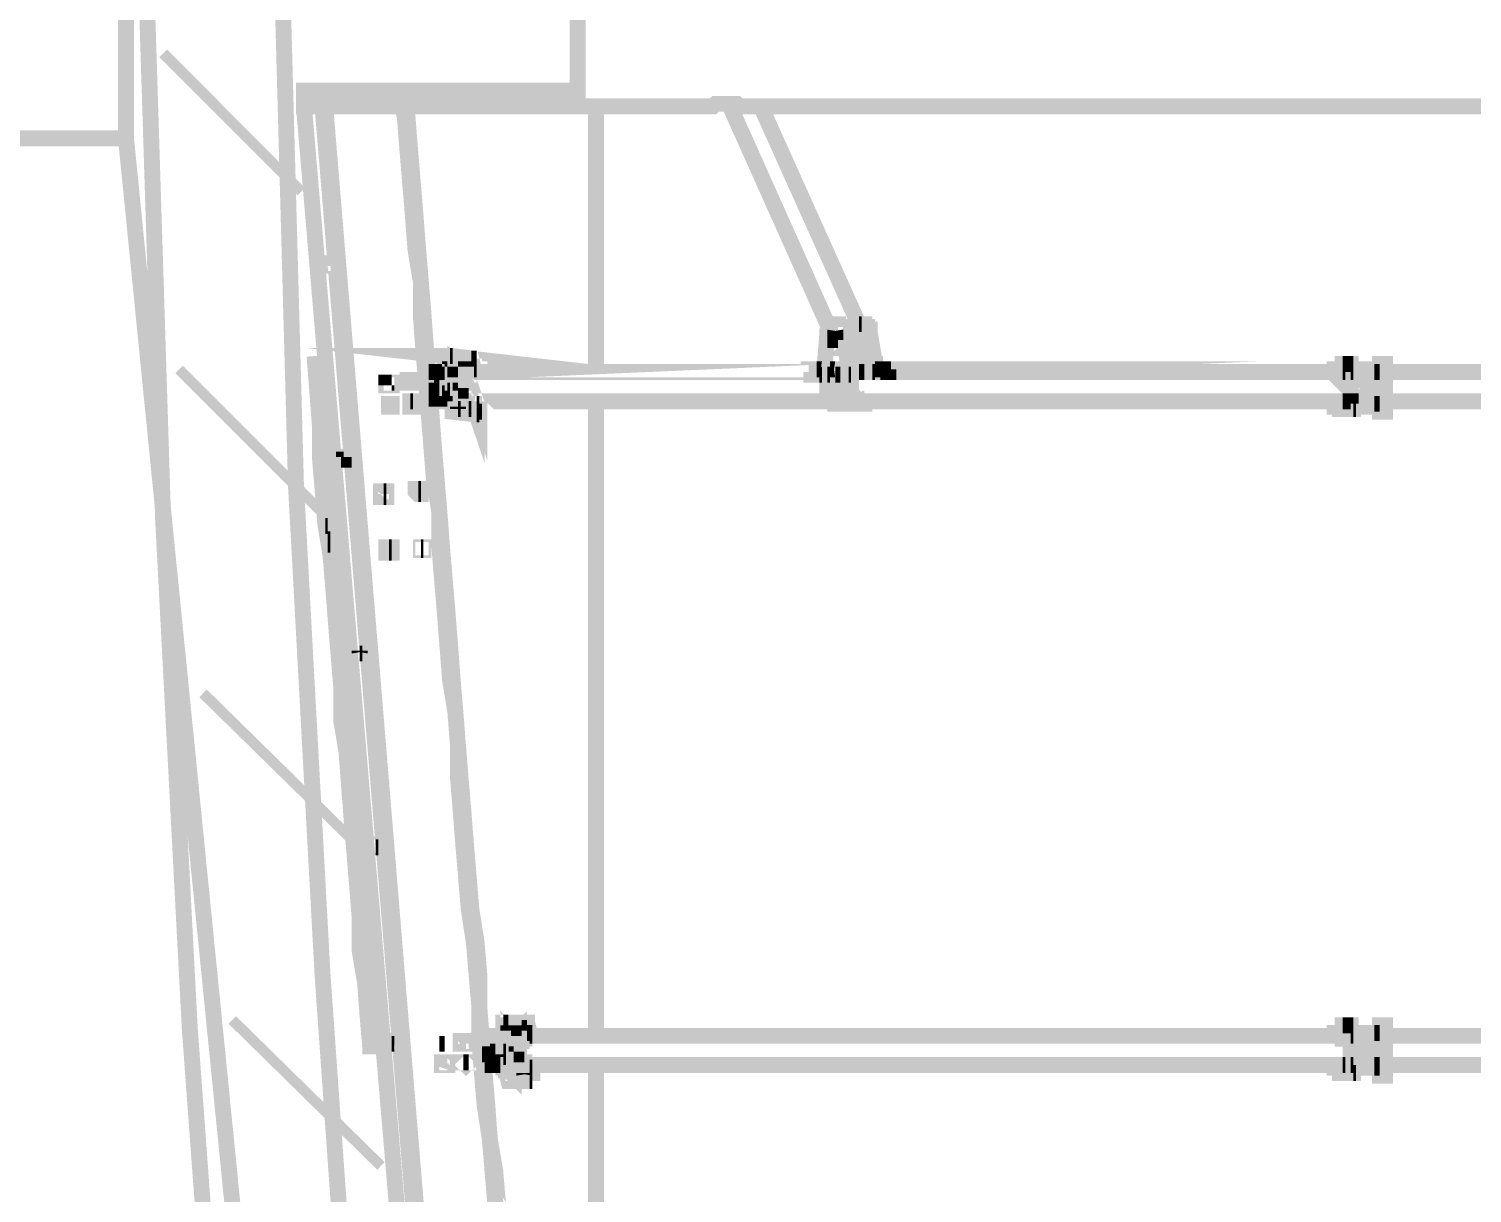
# Model space of a CAD drawing. Extents: x 0.1 to 11.6, y 0.3 to 16.2.
# Drawn here: x 7.911 to 8.816, y 11.076 to 11.807 of the extents above; entities that cross this region are included whole.
import ezdxf

# ---------------------------------------------------------------- set-up
doc = ezdxf.new("R2010")
doc.units = 0
doc.header["$MEASUREMENT"] = 0

msp = doc.modelspace()

# ---------------------------------------------------------------- linework, layer by layer
at = {"color": 0}
for points, const_width in [([(8.19, 14.6667), (8.14165, 14.3533), (8.09831, 14.0367), (8.06332, 13.7217), (8.035, 13.405), (8.01167, 13.0883), (7.99501, 12.77), (7.98503, 12.4517), (7.98167, 12.1334), (7.98503, 11.8167), (7.99501, 11.4983), (8.01167, 11.18), (8.035, 10.8633), (8.06332, 10.5467), (8.09831, 10.23), (8.14165, 9.91499), (8.19, 9.60167)], 0.01), ([(8.87668, 9.57167), (8.97499, 9.57167), (8.99501, 9.59169), (8.99501, 9.595), (8.99501, 9.59831), (8.99501, 9.60499), (8.99501, 9.61165), (8.99501, 9.62001), (8.99501, 9.62999), (8.99501, 9.64333), (8.99501, 9.68668), (8.26665, 9.68668), (8.22, 9.99001), (8.17833, 10.295), (8.14501, 10.6), (8.11664, 10.9067), (8.095, 11.2133), (8.07835, 11.52), (8.06999, 11.8267), (8.06668, 12.1334), (8.06999, 12.4417), (8.07835, 12.7483)], 0.01), ([(7.97168, 11.8133), (7.97168, 11.8066), (7.97168, 11.8017), (7.97168, 11.7967), (7.97168, 11.7917), (7.97168, 11.7867), (7.97168, 11.78), (7.97168, 11.7767), (7.97168, 11.7717), (7.97168, 11.7667), (7.97168, 11.765), (7.97168, 11.76), (7.97168, 11.7567), (7.97168, 11.755), (7.97168, 11.7517), (7.97168, 11.7483), (7.97168, 11.7467), (7.97168, 11.7433), (7.97168, 11.7416), (7.97168, 11.74), (7.97168, 11.7383)], 0.01), ([(8.07835, 11.7683), (8.25499, 11.7683), (8.25499, 11.77), (8.25499, 11.7717), (8.25499, 11.7733), (8.25499, 11.775), (8.25499, 11.7767), (8.25499, 11.7783), (8.25499, 11.78), (8.25499, 11.7817), (8.25499, 11.7833), (8.25499, 11.785), (8.25499, 11.7884), (8.25499, 11.79), (8.25499, 11.7917), (8.25499, 11.7933), (8.25499, 11.795), (8.25499, 11.7983), (8.25499, 11.8017), (8.25499, 11.8033), (8.25499, 11.805), (8.25499, 11.8083), (8.25499, 11.8117), (8.25499, 11.8133)], 0.01), ([(8.08165, 11.705), (7.99501, 11.7917)], 0.006667), ([(8.07835, 11.7584), (8.32835, 11.7584), (8.33003, 11.7584), (8.33165, 11.7584), (8.33333, 11.7584), (8.33501, 11.7584), (8.33664, 11.7584), (8.33832, 11.7584), (8.34, 11.7584), (8.34169, 11.76), (8.34332, 11.76), (8.34668, 11.76), (8.34831, 11.76), (8.35167, 11.76), (8.35335, 11.76), (8.35499, 11.76), (8.35667, 11.7584), (8.35835, 11.7584), (8.36003, 11.7584), (8.36165, 11.7584), (8.36333, 11.7584), (8.36501, 11.7584), (8.36664, 11.7584), (8.36833, 11.7584), (8.37001, 11.7584)], 0.01), ([(8.08333, 11.7584), (8.15332, 10.93)], 0.01), ([(8.095, 11.7584), (8.16499, 10.91)], 0.01), ([(8.16667, 10.91), (8.13167, 11.335), (8.09668, 11.7584)], 0.01), ([(8.14501, 11.7584), (8.14665, 11.7517), (8.14833, 11.73), (8.15001, 11.71), (8.15169, 11.69), (8.15332, 11.6683), (8.15668, 11.6483), (8.15668, 11.6267), (8.15831, 11.605), (8.16, 11.585), (8.16168, 11.565), (8.16336, 11.5433), (8.16499, 11.5233), (8.16835, 11.5033), (8.16835, 11.4817), (8.16997, 11.4616), (8.17165, 11.4417), (8.17333, 11.42), (8.17503, 11.3983), (8.17833, 11.3783), (8.18001, 11.3567), (8.18001, 11.3366), (8.18164, 11.3167), (8.18332, 11.295), (8.185, 11.275), (8.18668, 11.255), (8.19, 11.2333), (8.19168, 11.2133), (8.19336, 11.1934), (8.19336, 11.1717), (8.19499, 11.1517), (8.19667, 11.1317), (8.19997, 11.11), (8.20167, 11.09), (8.20335, 11.07)], 0.01), ([(8.20503, 11.07), (8.20335, 11.09), (8.19997, 11.11), (8.19835, 11.1317), (8.19667, 11.1517), (8.19499, 11.1717), (8.19336, 11.1934), (8.19336, 11.2133), (8.19168, 11.2333), (8.18832, 11.255), (8.18668, 11.275), (8.185, 11.295), (8.18332, 11.3167), (8.18164, 11.3366), (8.18001, 11.3567), (8.17833, 11.3783), (8.17665, 11.3983), (8.17503, 11.42), (8.17333, 11.4417), (8.17165, 11.4616), (8.16997, 11.4817), (8.16835, 11.5033), (8.16667, 11.5233), (8.16499, 11.5433), (8.16336, 11.565), (8.16168, 11.585), (8.16, 11.605), (8.15831, 11.6283), (8.15668, 11.6483), (8.155, 11.6683), (8.15332, 11.69), (8.15169, 11.71), (8.15001, 11.73), (8.14833, 11.7517), (8.14665, 11.7584), (8.14833, 11.7517), (8.15001, 11.73), (8.15169, 11.71), (8.15332, 11.69), (8.155, 11.6683), (8.15668, 11.6483), (8.15831, 11.6283), (8.16, 11.605), (8.16168, 11.585), (8.16336, 11.565), (8.16499, 11.5433), (8.16667, 11.5233), (8.16835, 11.5033), (8.16997, 11.4817), (8.17165, 11.4616), (8.17333, 11.4417), (8.17503, 11.42), (8.17665, 11.3983), (8.17833, 11.3783), (8.18001, 11.3567), (8.18164, 11.3366), (8.18332, 11.3167), (8.185, 11.295), (8.18668, 11.275), (8.18832, 11.255), (8.19168, 11.2333), (8.19336, 11.2133), (8.19336, 11.1934), (8.19499, 11.1717), (8.19667, 11.1517), (8.19835, 11.1317), (8.19997, 11.11), (8.20335, 11.09), (8.20503, 11.07)], 0.01), ([(8.26665, 11.5917), (8.26665, 11.6433), (8.26665, 11.7083), (8.26665, 11.7584)], 0.01), ([(8.34999, 11.76), (8.41336, 11.6183)], 0.01), ([(8.43668, 11.61), (8.37001, 11.7584), (9.00168, 11.7584)], 0.01), ([(7.75499, 11.7383), (7.97168, 11.7383), (8.19, 9.55165), (8.79497, 9.55165)], 0.01), ([(8.09831, 11.6583), (8.09831, 11.66), (8.09668, 11.66), (8.09668, 11.6583), (8.09831, 11.6583), (8.09668, 11.6583)], 0.01), ([(8.41, 11.5933), (8.41, 11.595), (8.41168, 11.615), (8.41168, 11.6166), (8.41336, 11.6183), (8.41499, 11.62), (8.41667, 11.62), (8.41835, 11.62), (8.41997, 11.62), (8.41997, 11.6183), (8.42165, 11.6183), (8.42165, 11.6166), (8.42165, 11.615), (8.42503, 11.595)], 0.01), ([(8.42165, 11.615), (8.42333, 11.615), (8.42333, 11.6166), (8.42333, 11.6183), (8.42165, 11.6183), (8.42165, 11.62), (8.41997, 11.62), (8.41835, 11.62), (8.41835, 11.6217), (8.41667, 11.6217), (8.41667, 11.62)], 0.01), ([(8.41835, 11.6117), (8.41667, 11.6117), (8.41667, 11.6133), (8.41667, 11.615), (8.41667, 11.6166)], 0.01), ([(8.42333, 11.615), (8.42665, 11.5967)], 0.01), ([(8.43164, 11.6217), (8.43332, 11.6217)], 0.01), ([(8.43832, 11.6166), (8.43832, 11.6183), (8.43668, 11.6183), (8.43668, 11.62), (8.435, 11.62), (8.435, 11.6217), (8.43332, 11.6217), (8.43164, 11.6217), (8.43332, 11.6217), (8.43332, 11.62), (8.435, 11.62), (8.435, 11.6183), (8.43668, 11.6183), (8.43668, 11.6166), (8.44, 11.5967)], 0.01), ([(8.44168, 11.5967), (8.43832, 11.6166), (8.43668, 11.6166)], 0.01), ([(8.40001, 11.5917), (8.41499, 11.5917), (8.45167, 11.5933), (8.44168, 11.5933), (8.44168, 11.5967), (8.44, 11.5967), (8.44, 11.5933), (8.42665, 11.5933), (8.42665, 11.5967), (8.42503, 11.595), (8.42503, 11.5933), (8.41499, 11.5933), (8.41499, 11.5917), (8.41499, 11.59), (8.40831, 11.59), (8.40831, 11.5917)], 0.01), ([(8.42665, 11.6033), (8.42833, 11.6033), (8.43001, 11.6033), (8.43001, 11.605), (8.43164, 11.605), (8.43332, 11.605), (8.435, 11.6067), (8.43668, 11.6083), (8.43668, 11.61), (8.435, 11.61), (8.43332, 11.61), (8.43164, 11.61), (8.43001, 11.61), (8.43001, 11.6083), (8.42833, 11.6083), (8.42665, 11.6083), (8.42665, 11.6067), (8.42503, 11.6067), (8.42665, 11.6083), (8.42833, 11.6083), (8.43001, 11.6083), (8.43001, 11.61), (8.43164, 11.61), (8.43332, 11.61), (8.435, 11.61), (8.43668, 11.61), (8.43668, 11.6083), (8.43668, 11.6067), (8.435, 11.6067), (8.435, 11.605), (8.43332, 11.605), (8.43164, 11.605), (8.43001, 11.605), (8.43001, 11.6033), (8.42833, 11.6033), (8.42665, 11.6033), (8.42665, 11.6017)], 0.01), ([(8.18832, 11.5917), (8.18832, 11.5933), (8.19, 11.5933), (8.18832, 11.6), (8.17503, 11.6017), (8.17665, 11.6017), (8.19, 11.6), (8.17503, 11.6017), (8.17333, 11.6017), (8.18832, 11.6), (8.18832, 11.5933), (8.18668, 11.5933), (8.18668, 11.5917), (8.185, 11.5917), (8.185, 11.59), (8.18332, 11.5883), (8.18332, 11.5866), (8.18332, 11.585), (8.18164, 11.5833), (8.18164, 11.5817), (8.18164, 11.58), (8.18332, 11.58), (8.18332, 11.5783), (8.18332, 11.5767), (8.185, 11.575), (8.185, 11.5733), (8.18668, 11.5733), (8.18832, 11.5717), (8.19, 11.5717), (8.19, 11.57), (8.19168, 11.565), (8.19168, 11.5717), (8.19, 11.5733), (8.41667, 11.5733)], 0.01), ([(8.125, 11.1634), (8.125, 11.1667), (8.12332, 11.1867), (8.12169, 11.2083), (8.11833, 11.2283), (8.11833, 11.2483), (8.11664, 11.27), (8.11501, 11.29), (8.11333, 11.31), (8.11165, 11.3317), (8.11003, 11.3533), (8.10667, 11.3733), (8.10667, 11.395), (8.10499, 11.415), (8.10335, 11.435), (8.10167, 11.4567), (8.09999, 11.4767), (8.09668, 11.4967), (8.095, 11.5183), (8.09332, 11.5384), (8.09332, 11.5583), (8.09169, 11.58), (8.09, 11.6017)], 0.01), ([(8.18832, 11.5933), (8.17503, 11.595), (8.17333, 11.6017)], 0.01), ([(8.17333, 11.5933), (8.17503, 11.5933), (8.17503, 11.595)], 0.01), ([(8.17503, 11.6017), (8.17665, 11.6017)], 0.01), ([(8.185, 11.595), (8.185, 11.5967), (8.185, 11.5983), (8.185, 11.5967)], 0.01), ([(8.18832, 11.6), (8.19, 11.6)], 0.01), ([(8.19499, 11.5917), (8.19336, 11.5917), (8.19336, 11.5933), (8.19168, 11.5933), (8.19, 11.5933), (8.19, 11.6), (8.19, 11.5933), (8.19168, 11.5933), (8.19336, 11.5933), (8.19336, 11.5917)], 0.01), ([(8.19, 11.6), (8.19168, 11.6)], 0.01), ([(8.74001, 11.5933), (8.74001, 11.5967), (8.73833, 11.5967), (8.73665, 11.5967), (8.73503, 11.5967), (8.73503, 11.5933)], 0.01), ([(8.73503, 11.5967), (8.73665, 11.5967)], 0.01), ([(8.73503, 11.5967), (8.73665, 11.5967), (8.73833, 11.5967), (8.74001, 11.5967)], 0.01), ([(8.74001, 11.5967), (8.74164, 11.5967)], 0.01), ([(8.74001, 11.5967), (8.74164, 11.5967)], 0.01), ([(8.74001, 11.5967), (8.74164, 11.5967)], 0.01), ([(8.095, 11.5033), (8.00499, 11.5933)], 0.006667), ([(8.14833, 11.585), (8.14833, 11.5866), (8.15001, 11.5866), (8.15169, 11.5866), (8.15169, 11.585)], 0.01), ([(8.17165, 11.5917), (8.16168, 11.5917)], 0.01), ([(8.19168, 11.5933), (8.18832, 11.5933), (8.17333, 11.5933), (8.17165, 11.5933), (8.17165, 11.5917), (8.16997, 11.59), (8.16997, 11.5883), (8.16835, 11.5866), (8.16835, 11.585), (8.16835, 11.5833)], 0.01), ([(8.41499, 11.5933), (8.40001, 11.5933), (8.40001, 11.5917), (8.18832, 11.5917), (8.18668, 11.5917), (8.18668, 11.59), (8.185, 11.59), (8.185, 11.5883), (8.18332, 11.5866), (8.18332, 11.585), (8.18332, 11.5833), (8.18332, 11.5817), (8.18332, 11.58)], 0.01), ([(8.19, 11.5933), (8.19168, 11.5933)], 0.01), ([(8.19168, 11.5733), (8.19168, 11.5717), (8.19336, 11.5667), (8.19336, 11.5717), (8.19336, 11.5733)], 0.01), ([(8.42503, 11.5933), (8.41, 11.5933), (8.40001, 11.5933)], 0.01), ([(8.40668, 11.5917), (8.40668, 11.59), (8.40169, 11.59), (8.40169, 11.5917)], 0.01), ([(8.40668, 11.59), (8.40831, 11.59)], 0.01), ([(8.41168, 11.5817), (8.41168, 11.59), (8.41667, 11.59), (8.41667, 11.5817), (8.41667, 11.58), (8.41835, 11.58), (8.41835, 11.5783), (8.41835, 11.5767), (8.41997, 11.575), (8.41997, 11.5733), (8.42165, 11.5733), (8.42333, 11.5717), (8.42503, 11.5717), (8.42665, 11.5717)], 0.01), ([(8.41168, 11.59), (8.41336, 11.59)], 0.01), ([(8.41499, 11.59), (8.42503, 11.59), (8.42665, 11.5817), (8.42665, 11.58), (8.42665, 11.5783), (8.42665, 11.5767), (8.42833, 11.575), (8.42833, 11.5733), (8.43001, 11.5733), (8.43001, 11.5717), (8.43164, 11.5717), (8.43332, 11.5717), (8.435, 11.5717), (8.435, 11.5733)], 0.01), ([(8.41667, 11.59), (8.41835, 11.59)], 0.01), ([(8.42503, 11.59), (8.41835, 11.59), (8.41835, 11.5817), (8.41835, 11.59)], 0.01), ([(8.41835, 11.59), (8.41997, 11.59)], 0.01), ([(8.41835, 11.59), (8.41997, 11.59)], 0.01), ([(8.43332, 11.5733), (8.43332, 11.5717), (8.43164, 11.5717), (8.43164, 11.5733), (8.43001, 11.5733), (8.43001, 11.575), (8.42833, 11.575), (8.42833, 11.5767), (8.42665, 11.5783), (8.42665, 11.58), (8.42665, 11.5817), (8.42665, 11.59), (8.42665, 11.5917), (8.42503, 11.5917)], 0.01), ([(8.42503, 11.59), (8.42665, 11.59)], 0.01), ([(8.44, 11.5933), (8.42665, 11.5933)], 0.01), ([(8.75836, 11.5933), (8.75499, 11.5933), (8.73665, 11.5933), (8.73665, 11.5917), (8.73503, 11.5917), (8.43001, 11.5917)], 0.01), ([(8.43164, 11.5917), (8.43332, 11.5917)], 0.01), ([(8.43332, 11.5917), (8.435, 11.5917)], 0.01), ([(8.44, 11.5917), (8.44168, 11.5917)], 0.01), ([(8.45167, 11.5933), (8.44168, 11.5933)], 0.01), ([(8.44499, 11.5917), (8.44997, 11.5917), (8.44997, 11.5933)], 0.01), ([(8.74501, 11.5917), (8.74001, 11.5917), (8.73833, 11.5917), (8.73665, 11.5917), (8.73503, 11.5917), (8.73335, 11.5917), (8.73167, 11.5917), (8.72999, 11.5917), (8.72999, 11.5933), (8.73167, 11.5933), (8.73335, 11.5933), (8.73503, 11.5933), (8.73665, 11.5933)], 0.01), ([(8.73503, 11.5917), (8.73665, 11.5917)], 0.01), ([(8.73665, 11.5917), (8.75499, 11.5917), (8.75499, 11.5933)], 0.01), ([(8.74001, 11.5917), (8.74164, 11.5917)], 0.01), ([(8.74001, 11.575), (8.74001, 11.5883)], 0.01), ([(8.75836, 11.5917), (8.75499, 11.5917)], 0.01), ([(9.00168, 11.5917), (8.76167, 11.5917)], 0.01), ([(8.13499, 11.5833), (8.13499, 11.585), (8.13667, 11.585), (8.13835, 11.585)], 0.01), ([(8.16168, 11.5817), (8.16667, 11.5833), (8.16835, 11.5833), (8.16997, 11.5833), (8.17165, 11.5833), (8.17333, 11.5833), (8.17503, 11.5833), (8.17665, 11.5833), (8.17833, 11.5817), (8.18001, 11.5817), (8.17833, 11.5817), (8.17833, 11.58), (8.17665, 11.58), (8.17503, 11.58), (8.17333, 11.58), (8.17165, 11.58), (8.16997, 11.58), (8.16835, 11.58), (8.16835, 11.5783), (8.16997, 11.5783), (8.17165, 11.58), (8.17333, 11.58), (8.17503, 11.58), (8.17665, 11.58), (8.17833, 11.58), (8.18001, 11.58)], 0.01), ([(8.18001, 11.5817), (8.18001, 11.58), (8.18001, 11.5817), (8.18164, 11.5817), (8.18001, 11.5817), (8.18001, 11.58), (8.16997, 11.5783), (8.16835, 11.5783), (8.16667, 11.5783), (8.16499, 11.5783), (8.16336, 11.5783), (8.16168, 11.5783), (8.16835, 11.5783), (8.16835, 11.5767), (8.16667, 11.5767), (8.16667, 11.5783), (8.16835, 11.5783), (8.16997, 11.5783), (8.17165, 11.5783), (8.17333, 11.5783)], 0.01), ([(8.17665, 11.58), (8.17665, 11.5783), (8.17503, 11.5783), (8.17333, 11.5783), (8.17165, 11.5783), (8.16997, 11.5783), (8.16835, 11.5783), (8.16835, 11.5767), (8.16168, 11.5767)], 0.01), ([(8.16168, 11.58), (8.16835, 11.58), (8.16667, 11.58)], 0.01), ([(8.16667, 11.5817), (8.16835, 11.5817)], 0.01), ([(8.16997, 11.5783), (8.17165, 11.5783)], 0.01), ([(8.17333, 11.58), (8.17503, 11.58)], 0.01), ([(8.17333, 11.5783), (8.17503, 11.5783)], 0.01), ([(8.17503, 11.58), (8.17503, 11.5783), (8.17665, 11.5783)], 0.01), ([(8.18001, 11.58), (8.18164, 11.58), (8.18164, 11.5817)], 0.01), ([(8.41667, 11.5817), (8.41168, 11.5817), (8.41168, 11.58), (8.41336, 11.58), (8.41336, 11.5783), (8.41336, 11.5767), (8.41499, 11.575), (8.41499, 11.5733), (8.41667, 11.5733), (8.41667, 11.5717), (8.41835, 11.5717), (8.42503, 11.5717)], 0.01), ([(8.42665, 11.5817), (8.41835, 11.5817), (8.41835, 11.58), (8.41997, 11.58), (8.41997, 11.5783), (8.41997, 11.5767), (8.42165, 11.575), (8.42165, 11.5733), (8.42333, 11.5733), (8.42503, 11.5717), (8.42665, 11.5717), (8.43164, 11.5717)], 0.01), ([(8.42333, 11.5733), (8.42165, 11.5733), (8.42165, 11.575), (8.41997, 11.575), (8.41997, 11.5767), (8.41835, 11.5783), (8.41835, 11.58), (8.41835, 11.5817)], 0.01), ([(8.13667, 11.57), (8.13667, 11.5717), (8.13835, 11.5717), (8.13835, 11.57)], 0.01), ([(8.15001, 11.5733), (8.15169, 11.5733)], 0.01), ([(8.15001, 11.5717), (8.15001, 11.5733), (8.15169, 11.5733), (8.15332, 11.5733), (8.15332, 11.5717)], 0.01), ([(8.16835, 11.575), (8.16168, 11.575)], 0.01), ([(8.16336, 11.5733), (8.17665, 11.5733), (8.17665, 11.5717), (8.19, 11.57)], 0.01), ([(8.17333, 11.575), (8.17165, 11.575), (8.17165, 11.5767)], 0.01), ([(8.19168, 11.565), (8.17665, 11.5667), (8.17665, 11.5717)], 0.01), ([(8.19, 11.5717), (8.18001, 11.5733)], 0.01), ([(8.18001, 11.5684), (8.18001, 11.57)], 0.01), ([(8.18001, 11.5684), (8.18164, 11.5684)], 0.01), ([(8.18832, 11.5684), (8.18668, 11.5684)], 0.01), ([(8.19168, 11.5717), (8.19336, 11.5717)], 0.01), ([(8.26665, 11.175), (8.26665, 11.205), (8.26665, 11.265), (8.26665, 11.3267), (8.26665, 11.39), (8.26665, 11.4533), (8.26665, 11.5167), (8.26665, 11.5733)], 0.01), ([(8.43164, 11.5733), (8.73503, 11.5733), (8.73503, 11.5717)], 0.01), ([(8.75836, 11.57), (8.75499, 11.57), (8.73665, 11.57), (8.73665, 11.5717), (8.73503, 11.5717), (8.73335, 11.5717), (8.73167, 11.5717), (8.72999, 11.5717), (8.72999, 11.57), (8.73167, 11.57), (8.73335, 11.57), (8.73503, 11.57), (8.73665, 11.57)], 0.01), ([(8.73335, 11.57), (8.73335, 11.5684), (8.73503, 11.5684), (8.73665, 11.5684), (8.73833, 11.5684), (8.74001, 11.5684), (8.74164, 11.5684)], 0.01), ([(8.73335, 11.5684), (8.73503, 11.5684), (8.73665, 11.5684), (8.73833, 11.5684), (8.74001, 11.5684), (8.74164, 11.5684), (8.74164, 11.57)], 0.01), ([(8.73503, 11.5733), (8.73665, 11.5733), (8.73833, 11.5733), (8.74001, 11.5733)], 0.01), ([(8.75499, 11.57), (8.75499, 11.5717), (8.73665, 11.5717)], 0.01), ([(8.74001, 11.5717), (8.74001, 11.5733), (8.74501, 11.5733)], 0.01), ([(8.74164, 11.5684), (8.74333, 11.5684)], 0.01), ([(8.74164, 11.5684), (8.74333, 11.5684)], 0.01), ([(8.74164, 11.5684), (8.74333, 11.5684)], 0.01), ([(8.75836, 11.5717), (8.75499, 11.5717)], 0.01), ([(8.76167, 11.5733), (9.00168, 11.5733)], 0.01), ([(8.19168, 11.5667), (8.19336, 11.5667)], 0.01), ([(8.19168, 11.565), (8.19336, 11.565)], 0.01), ([(8.19336, 11.5667), (8.19499, 11.5667)], 0.01), ([(8.10835, 11.5384), (8.10835, 11.5367), (8.10667, 11.5367)], 0.01), ([(8.10667, 11.5367), (8.10835, 11.5367)], 0.01), ([(8.13167, 11.515), (8.13336, 11.5167), (8.13499, 11.5167), (8.13499, 11.515)], 0.01), ([(8.13336, 11.5167), (8.13499, 11.5167)], 0.01), ([(8.15332, 11.5167), (8.15332, 11.5183), (8.155, 11.5183), (8.15668, 11.5183), (8.15668, 11.5167)], 0.01), ([(8.155, 11.5183), (8.15668, 11.5183)], 0.01), ([(8.155, 11.515), (8.15668, 11.515)], 0.01), ([(8.13336, 11.5133), (8.13499, 11.5133)], 0.01), ([(8.09668, 11.495), (8.09831, 11.495)], 0.01), ([(8.09831, 11.495), (8.09668, 11.495)], 0.01), ([(8.09831, 11.4867), (8.09999, 11.4867)], 0.01), ([(8.09831, 11.485), (8.09999, 11.485)], 0.01), ([(8.09831, 11.485), (8.09999, 11.485)], 0.01), ([(8.09831, 11.485), (8.09999, 11.485)], 0.01), ([(8.09831, 11.485), (8.09999, 11.485)], 0.01), ([(8.09831, 11.485), (8.09999, 11.485)], 0.01), ([(8.09831, 11.4833), (8.09999, 11.4833)], 0.01), ([(8.09831, 11.4833), (8.09999, 11.4833)], 0.01), ([(8.09831, 11.4833), (8.09999, 11.4833)], 0.01), ([(8.13499, 11.48), (8.13499, 11.4817), (8.13667, 11.4817), (8.13835, 11.4817), (8.13835, 11.48)], 0.01), ([(8.13667, 11.4817), (8.13835, 11.4817)], 0.01), ([(8.13667, 11.4783), (8.13835, 11.4783)], 0.01), ([(8.15668, 11.4817), (8.15831, 11.4817)], 0.01), ([(8.15668, 11.4817), (8.15831, 11.4817)], 0.01), ([(8.15668, 11.48), (8.15831, 11.48)], 0.01), ([(8.11833, 11.415), (8.12001, 11.415)], 0.01), ([(8.11833, 11.415), (8.12001, 11.415)], 0.01), ([(8.11165, 11.3), (8.02001, 11.39)], 0.006667), ([(8.12831, 11.2933), (8.12999, 11.2933)], 0.01), ([(8.13167, 11.0933), (8.03836, 11.185)], 0.006667), ([(8.20335, 11.1667), (8.20503, 11.1683), (8.20503, 11.17), (8.20503, 11.1717), (8.20503, 11.1733), (8.20665, 11.1733), (8.20665, 11.175), (8.20833, 11.175), (8.22168, 11.175), (8.22168, 11.1767), (8.22168, 11.1833)], 0.01), ([(8.20833, 11.1767), (8.20833, 11.1833), (8.22168, 11.1833), (8.22331, 11.1833), (8.22331, 11.1767), (8.22331, 11.175), (8.22168, 11.175), (8.22168, 11.1733), (8.22, 11.1733), (8.22, 11.1717), (8.21832, 11.1717), (8.21832, 11.17), (8.21832, 11.1683), (8.21832, 11.1667), (8.21832, 11.165), (8.21832, 11.1634), (8.21832, 11.1617), (8.21832, 11.16), (8.21832, 11.1583), (8.22, 11.1583), (8.22168, 11.1583), (8.22168, 11.1567), (8.22331, 11.1567), (8.73503, 11.1567), (8.73665, 11.1567), (8.73833, 11.1567), (8.74001, 11.1567), (8.74501, 11.1567)], 0.01), ([(8.22331, 11.175), (8.22499, 11.175), (8.22331, 11.175), (8.22331, 11.1767), (8.22331, 11.1833), (8.20833, 11.1833)], 0.01), ([(8.20833, 11.1833), (8.21001, 11.1833)], 0.01), ([(8.22835, 11.175), (8.22667, 11.175), (8.22499, 11.1767), (8.22331, 11.1833), (8.21001, 11.1833), (8.22331, 11.1833)], 0.01), ([(8.21001, 11.1833), (8.21164, 11.1833)], 0.01), ([(8.21164, 11.1783), (8.21164, 11.18), (8.21164, 11.1816), (8.21164, 11.18)], 0.01), ([(8.21832, 11.1783), (8.21832, 11.18), (8.21832, 11.1816), (8.21832, 11.18), (8.22, 11.18)], 0.01), ([(8.74001, 11.1767), (8.74001, 11.1816), (8.73833, 11.1816), (8.73665, 11.1816), (8.73503, 11.1816), (8.73503, 11.1767)], 0.01), ([(8.73503, 11.1816), (8.73665, 11.1816)], 0.01), ([(8.73503, 11.1816), (8.73665, 11.1816), (8.73833, 11.1816), (8.74001, 11.1816)], 0.01), ([(8.74001, 11.1816), (8.74164, 11.1816)], 0.01), ([(8.74001, 11.1816), (8.74164, 11.1816)], 0.01), ([(8.74001, 11.1816), (8.74164, 11.1816)], 0.01), ([(8.13667, 11.1717), (8.13835, 11.1717), (8.13667, 11.1717), (8.13667, 11.17), (8.13835, 11.17), (8.13997, 11.17), (8.13997, 11.1717), (8.13835, 11.1717), (8.13667, 11.1717), (8.13667, 11.17)], 0.01), ([(8.13835, 11.17), (8.13997, 11.17)], 0.01), ([(8.16835, 11.17), (8.16997, 11.17), (8.17165, 11.17), (8.16997, 11.17), (8.16835, 11.17), (8.16997, 11.17), (8.17165, 11.17)], 0.01), ([(8.185, 11.1717), (8.18332, 11.1717), (8.18164, 11.17), (8.18332, 11.1717), (8.185, 11.1717), (8.185, 11.17), (8.185, 11.1717), (8.18332, 11.1717), (8.18164, 11.17)], 0.01), ([(8.20665, 11.175), (8.19499, 11.175)], 0.01), ([(8.73503, 11.1733), (8.73503, 11.175), (8.22168, 11.175), (8.22, 11.175), (8.22, 11.1733), (8.21832, 11.1733), (8.21832, 11.1717), (8.21832, 11.17), (8.21832, 11.1683), (8.21832, 11.1667), (8.21832, 11.165), (8.21832, 11.1634), (8.21832, 11.1617), (8.21832, 11.16), (8.21832, 11.1583), (8.22, 11.1583), (8.22, 11.1567), (8.22168, 11.1567), (8.22168, 11.155), (8.22331, 11.155), (8.21001, 11.155), (8.20833, 11.155), (8.20833, 11.1567), (8.20665, 11.1567), (8.20503, 11.1583), (8.20503, 11.16)], 0.01), ([(8.22168, 11.1767), (8.20833, 11.1767), (8.20833, 11.175)], 0.01), ([(8.22331, 11.1767), (8.22499, 11.1767)], 0.01), ([(8.22499, 11.1767), (8.22667, 11.1767)], 0.01), ([(8.22499, 11.175), (8.22667, 11.175)], 0.01), ([(8.75836, 11.175), (8.75499, 11.175), (8.73665, 11.175), (8.73665, 11.1767), (8.73503, 11.1767), (8.73335, 11.1767), (8.73167, 11.1767), (8.72999, 11.1767), (8.72999, 11.175), (8.73167, 11.175), (8.73335, 11.175), (8.73503, 11.175), (8.73665, 11.175)], 0.01), ([(8.74501, 11.175), (8.74001, 11.175), (8.73833, 11.175), (8.73833, 11.1733), (8.73665, 11.1733), (8.73503, 11.1733), (8.73503, 11.175)], 0.01), ([(8.75499, 11.175), (8.75499, 11.1767), (8.73665, 11.1767)], 0.01), ([(8.74001, 11.175), (8.74164, 11.175)], 0.01), ([(8.74001, 11.1583), (8.74001, 11.1717)], 0.01), ([(8.75836, 11.1767), (8.75499, 11.1767)], 0.01), ([(9.00168, 11.175), (8.76167, 11.175)], 0.01), ([(8.19499, 11.165), (8.20167, 11.1667), (8.20335, 11.1667), (8.20503, 11.1667), (8.20665, 11.1667), (8.20833, 11.1667), (8.21001, 11.1667), (8.21164, 11.1667), (8.21332, 11.1667), (8.21332, 11.165), (8.21164, 11.165), (8.21001, 11.165), (8.20833, 11.165), (8.20665, 11.165), (8.20503, 11.165), (8.20503, 11.1634), (8.20335, 11.1634), (8.20167, 11.1634), (8.20167, 11.1617), (8.20335, 11.1617), (8.20503, 11.1617), (8.20503, 11.1634), (8.20665, 11.1634), (8.20833, 11.1634), (8.21001, 11.1634), (8.21164, 11.1634), (8.21332, 11.1634), (8.21332, 11.165), (8.215, 11.165), (8.21669, 11.165), (8.21332, 11.165), (8.21332, 11.1667)], 0.01), ([(8.19499, 11.1634), (8.20167, 11.1634)], 0.01), ([(8.215, 11.165), (8.215, 11.1634), (8.20503, 11.1617), (8.20335, 11.1617), (8.20167, 11.1617), (8.20167, 11.16), (8.19997, 11.16), (8.19835, 11.16), (8.19667, 11.16), (8.20167, 11.16), (8.20167, 11.1617), (8.20335, 11.1617), (8.20503, 11.1617), (8.20665, 11.1617)], 0.01), ([(8.19667, 11.1617), (8.20167, 11.1617)], 0.01), ([(8.20167, 11.165), (8.20335, 11.165)], 0.01), ([(8.20167, 11.1634), (8.20335, 11.1634)], 0.01), ([(8.21001, 11.1617), (8.20833, 11.1617), (8.20665, 11.1617), (8.20503, 11.1617), (8.20503, 11.16), (8.20335, 11.16), (8.20167, 11.16)], 0.01), ([(8.20503, 11.1617), (8.20503, 11.1634)], 0.01), ([(8.20833, 11.165), (8.21001, 11.165)], 0.01), ([(8.20833, 11.1617), (8.21001, 11.1617)], 0.01), ([(8.215, 11.1634), (8.21669, 11.1634), (8.21669, 11.165)], 0.01), ([(8.18668, 11.1583), (8.185, 11.1583), (8.18332, 11.1583)], 0.01), ([(8.20167, 11.1583), (8.19667, 11.1583)], 0.01), ([(8.19667, 11.1567), (8.20665, 11.1567)], 0.01), ([(8.20167, 11.16), (8.20335, 11.16)], 0.01), ([(8.22499, 11.1533), (8.21001, 11.1533), (8.21001, 11.155)], 0.01), ([(8.22667, 11.1467), (8.22499, 11.1467), (8.21164, 11.1467), (8.21001, 11.1533)], 0.01), ([(8.22331, 11.155), (8.22499, 11.155), (8.22499, 11.1533), (8.22499, 11.1467), (8.22499, 11.155), (8.22499, 11.1567), (8.22331, 11.1567)], 0.01), ([(8.22499, 11.155), (8.22667, 11.155)], 0.01), ([(8.22667, 11.1567), (8.22667, 11.155), (8.22667, 11.1467), (8.22667, 11.1483), (8.22667, 11.155), (8.22667, 11.1567), (8.22835, 11.1567)], 0.01), ([(8.26665, 10.81), (8.26665, 10.85), (8.26665, 10.9083), (8.26665, 10.965), (8.26665, 11.0233), (8.26665, 11.0833), (8.26665, 11.1433), (8.26665, 11.1567)], 0.01), ([(8.73335, 11.155), (8.73335, 11.1517), (8.73503, 11.1517), (8.73665, 11.1517), (8.73833, 11.1517), (8.74001, 11.1517), (8.74164, 11.1517)], 0.01), ([(8.73335, 11.1517), (8.73503, 11.1517), (8.73665, 11.1517), (8.73833, 11.1517), (8.74001, 11.1517), (8.74164, 11.1517), (8.74164, 11.155)], 0.01), ([(8.73503, 11.1567), (8.73665, 11.1567)], 0.01), ([(8.73665, 11.155), (8.75499, 11.155), (8.75499, 11.1567), (8.73665, 11.1567)], 0.01), ([(8.74001, 11.1567), (8.74164, 11.1567)], 0.01), ([(8.74164, 11.1517), (8.74333, 11.1517)], 0.01), ([(8.74164, 11.1517), (8.74333, 11.1517)], 0.01), ([(8.74164, 11.1517), (8.74333, 11.1517)], 0.01), ([(8.75836, 11.1567), (8.75499, 11.1567)], 0.01), ([(8.75836, 11.155), (8.75499, 11.155)], 0.01), ([(8.76167, 11.1567), (9.00168, 11.1567)], 0.01), ([(8.22499, 11.1467), (8.22667, 11.1467)], 0.01)]:
    msp.add_lwpolyline(points, dxfattribs=dict(at, const_width=const_width))
at = {"color": 0, "const_width": 0.01}
for points in [[(8.09831, 11.6583), (8.09831, 11.66), (8.09668, 11.66), (8.09668, 11.6583), (8.09831, 11.6583)], [(8.41499, 11.615), (8.41499, 11.6166), (8.41667, 11.6166), (8.41667, 11.6183), (8.41667, 11.6166), (8.41835, 11.6166), (8.41835, 11.615), (8.41835, 11.6133), (8.41835, 11.6117), (8.41667, 11.6117), (8.41667, 11.61), (8.41667, 11.6117), (8.41499, 11.6133), (8.41499, 11.615)], [(8.41667, 11.6183), (8.41667, 11.6166), (8.41667, 11.615), (8.41667, 11.6133), (8.41667, 11.6117), (8.41667, 11.6133), (8.41667, 11.615), (8.41667, 11.6166), (8.41667, 11.6183)], [(8.17833, 11.5967), (8.17665, 11.5983), (8.17833, 11.5983), (8.17833, 11.5967)], [(8.17665, 11.5983), (8.17833, 11.5983), (8.17833, 11.5967), (8.17665, 11.5967), (8.17665, 11.5983)], [(8.185, 11.5983), (8.185, 11.5967), (8.185, 11.595), (8.18332, 11.595), (8.18332, 11.5967), (8.18332, 11.5983), (8.185, 11.5983)], [(8.75836, 11.5967), (8.75836, 11.595), (8.75836, 11.5933), (8.75836, 11.5917), (8.75836, 11.59), (8.75836, 11.5883), (8.75836, 11.5866), (8.75836, 11.585), (8.75836, 11.5833), (8.75836, 11.5817), (8.75836, 11.58), (8.75836, 11.5783), (8.75836, 11.5767), (8.75836, 11.575), (8.75836, 11.5733), (8.75836, 11.5717), (8.75836, 11.57), (8.75836, 11.5684), (8.75836, 11.5667), (8.76167, 11.5667), (8.76167, 11.5684), (8.76167, 11.57), (8.76167, 11.5717), (8.76167, 11.5733), (8.76167, 11.575), (8.76167, 11.5767), (8.76167, 11.5783), (8.76167, 11.58), (8.76167, 11.5817), (8.76167, 11.5833), (8.76167, 11.585), (8.76167, 11.5866), (8.76167, 11.5883), (8.76167, 11.59), (8.76167, 11.5917), (8.76167, 11.5933), (8.76167, 11.595), (8.76167, 11.5967), (8.75836, 11.5967)], [(8.15001, 11.585), (8.14833, 11.585), (8.14833, 11.5866), (8.15001, 11.5866), (8.15169, 11.5866), (8.15169, 11.585), (8.15001, 11.585)], [(8.17333, 11.5817), (8.17503, 11.58), (8.17333, 11.58), (8.17333, 11.5817)], [(8.40831, 11.5933), (8.40668, 11.5933), (8.405, 11.5933), (8.40668, 11.5933), (8.40831, 11.5933)], [(8.41667, 11.5933), (8.41499, 11.5933), (8.41336, 11.5933), (8.41499, 11.5933), (8.41667, 11.5933)], [(8.44499, 11.5933), (8.44336, 11.5933), (8.44168, 11.5933), (8.44336, 11.5933), (8.44499, 11.5933)], [(8.75168, 11.5817), (8.75168, 11.5833), (8.75168, 11.585), (8.75168, 11.5866), (8.75, 11.5883), (8.75, 11.59), (8.74832, 11.59), (8.74832, 11.5917), (8.74669, 11.5917), (8.74501, 11.5917), (8.74333, 11.5917), (8.74164, 11.5917), (8.74164, 11.59), (8.74001, 11.59), (8.74001, 11.5883), (8.74001, 11.5866), (8.74001, 11.585), (8.74001, 11.5833), (8.74001, 11.5817), (8.73833, 11.5817), (8.74001, 11.58), (8.74001, 11.5783), (8.74001, 11.5767), (8.74001, 11.575), (8.74164, 11.5733), (8.74333, 11.5733), (8.74501, 11.5733), (8.74669, 11.5733), (8.74832, 11.5733), (8.74832, 11.575), (8.75, 11.575), (8.75, 11.5767), (8.75168, 11.5783), (8.75168, 11.58), (8.75168, 11.5817)], [(8.75168, 11.5817), (8.75168, 11.5833), (8.75168, 11.585), (8.75, 11.585), (8.75, 11.5866), (8.75, 11.5883), (8.74832, 11.59), (8.74669, 11.59), (8.74669, 11.5917), (8.74501, 11.5917), (8.74333, 11.5917), (8.74333, 11.59), (8.74164, 11.59), (8.74001, 11.59), (8.74001, 11.5883), (8.74001, 11.5866), (8.74001, 11.585), (8.74001, 11.5833), (8.74001, 11.5817), (8.74001, 11.58), (8.74001, 11.5783), (8.74001, 11.5767), (8.74001, 11.575), (8.74164, 11.575), (8.74164, 11.5733), (8.74333, 11.5733), (8.74501, 11.5733), (8.74669, 11.5733), (8.74832, 11.575), (8.75, 11.5767), (8.75, 11.5783), (8.75168, 11.58), (8.75168, 11.5817)], [(8.13667, 11.5833), (8.13499, 11.5833), (8.13499, 11.585), (8.13667, 11.585), (8.13835, 11.585), (8.13835, 11.5833), (8.13667, 11.5833)], [(8.16667, 11.5817), (8.16499, 11.5817), (8.16667, 11.5817)], [(8.16835, 11.58), (8.16997, 11.58), (8.17165, 11.58), (8.17333, 11.58), (8.17503, 11.58), (8.17665, 11.58), (8.17665, 11.5817), (8.17503, 11.5817), (8.17333, 11.5817), (8.17165, 11.5817), (8.16997, 11.5817), (8.16835, 11.5817), (8.16667, 11.5817), (8.16835, 11.5817), (8.16997, 11.5817), (8.17165, 11.5817), (8.17333, 11.5817), (8.17333, 11.58), (8.17165, 11.58), (8.16997, 11.58), (8.16835, 11.58), (8.16667, 11.58), (8.16835, 11.58)], [(8.16667, 11.58), (8.16835, 11.58), (8.16667, 11.58)], [(8.16835, 11.5767), (8.16835, 11.575), (8.16997, 11.575), (8.16997, 11.5767), (8.17165, 11.5767), (8.17333, 11.5767), (8.17503, 11.5767), (8.17665, 11.5767), (8.17833, 11.5767), (8.17833, 11.5783), (8.18001, 11.5783), (8.18001, 11.58), (8.17833, 11.58), (8.17833, 11.5783), (8.17665, 11.5783), (8.17503, 11.5783), (8.17333, 11.5783), (8.17165, 11.5783), (8.17165, 11.5767), (8.16997, 11.5767), (8.16835, 11.5767)], [(8.13835, 11.57), (8.13667, 11.57), (8.13667, 11.5717), (8.13835, 11.5717), (8.13835, 11.57)], [(8.15169, 11.57), (8.15001, 11.57), (8.15001, 11.5717), (8.15001, 11.5733), (8.15169, 11.5733), (8.15332, 11.5733), (8.15332, 11.5717), (8.15169, 11.5717), (8.15169, 11.57)], [(8.18001, 11.57), (8.18001, 11.5684), (8.18001, 11.57)], [(8.18668, 11.5684), (8.18832, 11.5684), (8.18668, 11.5684)], [(8.10667, 11.5367), (8.10835, 11.5367), (8.10835, 11.5384), (8.10667, 11.5384), (8.10667, 11.5367)], [(8.10835, 11.5367), (8.10835, 11.5384), (8.10667, 11.5384), (8.10667, 11.5367), (8.10835, 11.5367)], [(8.13336, 11.5133), (8.13167, 11.5133), (8.13167, 11.515), (8.13167, 11.5167), (8.13336, 11.5167), (8.13499, 11.5167), (8.13499, 11.515), (8.13499, 11.5133), (8.13336, 11.5133)], [(8.155, 11.515), (8.15332, 11.5167), (8.15332, 11.5183), (8.155, 11.5183), (8.15668, 11.5183), (8.15668, 11.5167), (8.15668, 11.515), (8.155, 11.515)], [(8.13667, 11.4783), (8.13499, 11.4783), (8.13499, 11.48), (8.13499, 11.4817), (8.13667, 11.4817), (8.13835, 11.4817), (8.13835, 11.48), (8.13835, 11.4783), (8.13667, 11.4783)], [(8.15668, 11.48), (8.15668, 11.4817), (8.15831, 11.4817), (8.15831, 11.48), (8.15668, 11.48)], [(8.11833, 11.415), (8.11833, 11.4167), (8.11833, 11.415)], [(8.11833, 11.415), (8.11833, 11.4167), (8.11833, 11.415)], [(8.12831, 11.2933), (8.12999, 11.2933), (8.12999, 11.295), (8.12831, 11.295), (8.12668, 11.295), (8.12668, 11.2933), (8.12831, 11.2933)], [(8.12831, 11.2933), (8.12999, 11.2933), (8.12999, 11.295), (8.12831, 11.295), (8.12668, 11.295), (8.12668, 11.2933), (8.12831, 11.2933)], [(8.21164, 11.1816), (8.21164, 11.18), (8.21332, 11.18), (8.21164, 11.18), (8.21164, 11.1783), (8.21001, 11.18), (8.21001, 11.1816), (8.21164, 11.1816)], [(8.21832, 11.1816), (8.22, 11.1816), (8.22, 11.18), (8.21832, 11.1783), (8.21832, 11.18), (8.21832, 11.1816)], [(8.76167, 11.1816), (8.75836, 11.1816), (8.75836, 11.18), (8.75836, 11.1783), (8.75836, 11.1767), (8.75836, 11.175), (8.75836, 11.1733), (8.75836, 11.1717), (8.75836, 11.17), (8.75836, 11.1683), (8.75836, 11.1667), (8.75836, 11.165), (8.75836, 11.1634), (8.75836, 11.1617), (8.75836, 11.16), (8.75836, 11.1583), (8.75836, 11.1567), (8.75836, 11.155), (8.75836, 11.1533), (8.75836, 11.1517), (8.75836, 11.15), (8.76167, 11.15), (8.76167, 11.1517), (8.76167, 11.1533), (8.76167, 11.155), (8.76167, 11.1567), (8.76167, 11.1583), (8.76167, 11.16), (8.76167, 11.1617), (8.76167, 11.1634), (8.76167, 11.165), (8.76167, 11.1667), (8.76167, 11.1683), (8.76167, 11.17), (8.76167, 11.1717), (8.76167, 11.1733), (8.76167, 11.175), (8.76167, 11.1767), (8.76167, 11.1783), (8.76167, 11.18), (8.76167, 11.1816)], [(8.13835, 11.17), (8.13997, 11.17), (8.13997, 11.1717), (8.13835, 11.1717), (8.13667, 11.1717), (8.13667, 11.17), (8.13835, 11.17)], [(8.16997, 11.17), (8.16835, 11.17), (8.16997, 11.17), (8.17165, 11.17), (8.16997, 11.17)], [(8.18332, 11.17), (8.18164, 11.17), (8.18164, 11.1717), (8.18332, 11.1717), (8.185, 11.1717), (8.185, 11.17), (8.18332, 11.17)], [(8.75168, 11.165), (8.75168, 11.1667), (8.75168, 11.1683), (8.75168, 11.17), (8.75, 11.17), (8.75, 11.1717), (8.74832, 11.1733), (8.74669, 11.1733), (8.74669, 11.175), (8.74501, 11.175), (8.74333, 11.175), (8.74333, 11.1733), (8.74164, 11.1733), (8.74001, 11.1733), (8.74001, 11.1717), (8.74001, 11.17), (8.74001, 11.1683), (8.74001, 11.1667), (8.74001, 11.165), (8.74001, 11.1634), (8.74001, 11.1617), (8.74001, 11.16), (8.74001, 11.1583), (8.74164, 11.1583), (8.74333, 11.1567), (8.74501, 11.1567), (8.74669, 11.1567), (8.74832, 11.1583), (8.75, 11.1583), (8.75, 11.16), (8.75168, 11.16), (8.75168, 11.1617), (8.75168, 11.1634), (8.75168, 11.165)], [(8.75168, 11.165), (8.75168, 11.1667), (8.75168, 11.1683), (8.75, 11.17), (8.75, 11.1717), (8.74832, 11.1717), (8.74832, 11.1733), (8.74669, 11.1733), (8.74501, 11.1733), (8.74333, 11.1733), (8.74164, 11.1733), (8.74164, 11.1717), (8.74001, 11.1717), (8.74001, 11.17), (8.74001, 11.1683), (8.74001, 11.1667), (8.74001, 11.165), (8.74001, 11.1634), (8.74001, 11.1617), (8.74001, 11.16), (8.74001, 11.1583), (8.74164, 11.1583), (8.74333, 11.1583), (8.74501, 11.1583), (8.74669, 11.1583), (8.74832, 11.1583), (8.75, 11.1583), (8.75, 11.16), (8.75, 11.1617), (8.75168, 11.1617), (8.75168, 11.1634), (8.75168, 11.165)], [(8.20167, 11.1634), (8.20335, 11.1634), (8.20503, 11.1634), (8.20503, 11.165), (8.20665, 11.165), (8.20833, 11.165), (8.21001, 11.165), (8.21001, 11.1667), (8.20833, 11.1667), (8.20665, 11.1667), (8.20503, 11.1667), (8.20335, 11.1667), (8.20335, 11.165), (8.20167, 11.165), (8.20335, 11.165), (8.20503, 11.165), (8.20665, 11.165), (8.20833, 11.165), (8.20665, 11.165), (8.20503, 11.165), (8.20335, 11.165), (8.20167, 11.1634)], [(8.20167, 11.165), (8.20335, 11.165), (8.20167, 11.165), (8.19997, 11.165), (8.20167, 11.165)], [(8.20167, 11.165), (8.19997, 11.165), (8.20167, 11.165)], [(8.20167, 11.1634), (8.19997, 11.1634), (8.20167, 11.1634)], [(8.20167, 11.16), (8.20167, 11.1583), (8.20335, 11.1583), (8.20503, 11.16), (8.20665, 11.16), (8.20833, 11.16), (8.21001, 11.16), (8.21164, 11.16), (8.21332, 11.16), (8.21332, 11.1617), (8.21332, 11.1634), (8.21332, 11.1617), (8.21164, 11.1617), (8.21001, 11.1617), (8.20833, 11.1617), (8.20665, 11.1617), (8.20503, 11.16), (8.20335, 11.16), (8.20167, 11.16)], [(8.17165, 11.1567), (8.16997, 11.1567), (8.16997, 11.1583), (8.17165, 11.1583), (8.17333, 11.1583), (8.17333, 11.1567), (8.17165, 11.1567)], [(8.16997, 11.1567), (8.16997, 11.1583), (8.17165, 11.1583), (8.17333, 11.1583), (8.17333, 11.1567), (8.17165, 11.1567), (8.16997, 11.1567), (8.16997, 11.1583), (8.17165, 11.1583), (8.17333, 11.1583), (8.17165, 11.1583), (8.16997, 11.1583), (8.16997, 11.1567)], [(8.185, 11.1567), (8.18332, 11.1583), (8.185, 11.1583), (8.18668, 11.1583), (8.185, 11.1567)], [(8.18332, 11.1583), (8.185, 11.1583), (8.18668, 11.1583), (8.185, 11.1583), (8.18332, 11.1583)], [(8.20167, 11.16), (8.19997, 11.16), (8.20167, 11.16)], [(8.215, 11.15), (8.21332, 11.1517), (8.215, 11.1517), (8.215, 11.15)], [(8.21332, 11.1517), (8.215, 11.1517), (8.215, 11.15), (8.21332, 11.15), (8.21332, 11.1517)], [(8.22168, 11.1517), (8.22168, 11.15), (8.22, 11.15), (8.22, 11.1517), (8.22168, 11.1517)], [(8.22168, 11.15), (8.22168, 11.1517), (8.22168, 11.15)], [(8.72999, 11.155), (8.73167, 11.155), (8.73335, 11.155), (8.73503, 11.155), (8.73665, 11.155), (8.73665, 11.1567), (8.73503, 11.1567), (8.73335, 11.1567), (8.73167, 11.1567), (8.72999, 11.1567), (8.72999, 11.155)]]:
    msp.add_lwpolyline(points, close=True, dxfattribs=at)

doc.saveas('drawing.dxf')
